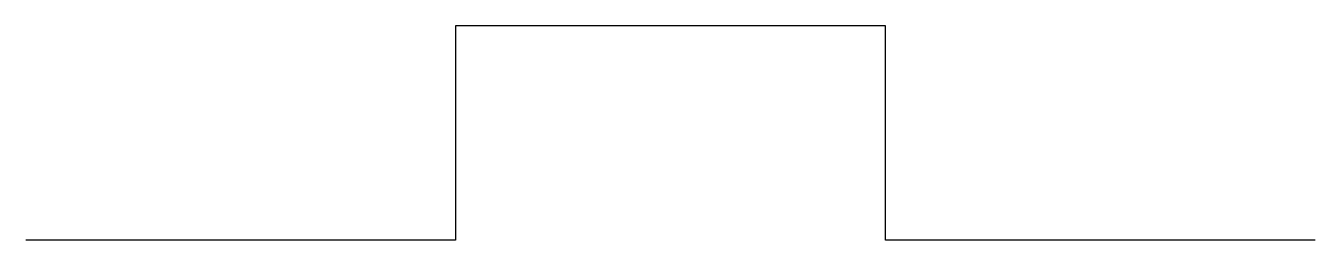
# Model space of a CAD drawing. Header units: millimetres. Extents: x -30 to 0, y 10 to 15.
import ezdxf

# ---------------------------------------------------------------- set-up
doc = ezdxf.new("R2010")
doc.units = ezdxf.units.MM
doc.layers.get('0').update_dxf_attribs({"linetype": 'CONTINUOUS'})

msp = doc.modelspace()

# ---------------------------------------------------------------- linework, layer by layer
for p, q in [((-10, 15), (-20, 15)), ((-20, 15), (-20, 10)), ((-10, 10), (-10, 15)), ((-20, 10), (-30, 10)), ((0, 10), (-10, 10))]:
    msp.add_line(p, q)

doc.saveas('drawing.dxf')
